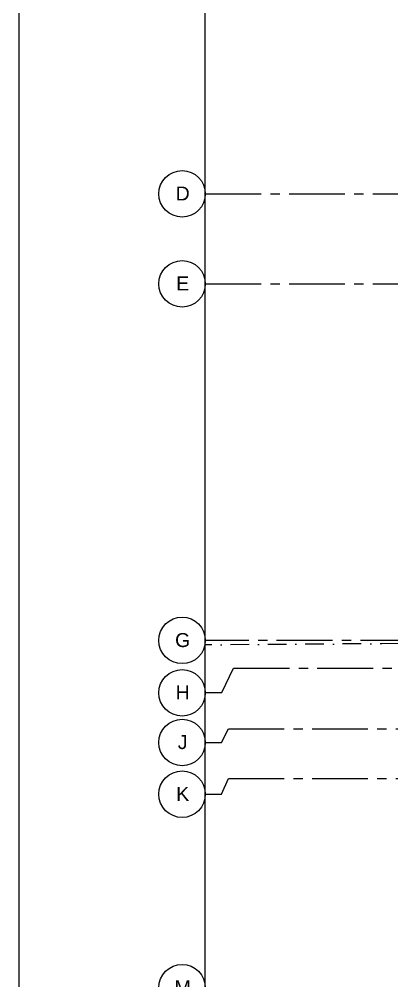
# Model space of a CAD drawing. Header units: inches. Extents: x -3700 to 348, y -844 to 2341.
# Drawn here: x -3700 to -3460, y 609 to 1230 of the extents above; entities that cross this region are included whole.
import ezdxf
from ezdxf.enums import TextEntityAlignment as Align

# ---------------------------------------------------------------- set-up
doc = ezdxf.new("R2010")
doc.units = ezdxf.units.IN
doc.header["$LTSCALE"] = 48
doc.header["$MEASUREMENT"] = 0
for name, pattern in [('CENTER2', [1.125, 0.75, -0.125, 0.125, -0.125]), ('DASHDOT2', [0.5, 0.25, -0.125, 0, -0.125]), ('HIDDEN', [0.375, 0.25, -0.125])]:
    doc.linetypes.add(name, pattern=pattern)
doc.layers.get('0').update_dxf_attribs({"color": 253})
doc.layers.add('A-ANNO-NPLT', color=253, linetype='Continuous', plot=False)
for name, color, linetype in [('A-Grid(3-32)', 253, 'CENTER2'), ('S-Grid-Iden', 253, 'Continuous'), ('Zoning Envelope', 253, 'DASHDOT2')]:
    doc.layers.add(name, color=color, linetype=linetype)
doc.styles.get("Standard").update_dxf_attribs({"font": 'arial.ttf'})

# ---------------------------------------------------------------- blocks, each defined once
blk = doc.blocks.new('Column Bubble')
blk.add_circle((-0.0042, -0.0024), 0.1562)
blk.add_attdef('XX', text='', height=0.0938).set_placement((0, 0), align=Align.MIDDLE_CENTER)
blk = doc.blocks.new('2ND FLOOR - STRUCTURAL GRID')
at = {"layer": 'A-Grid(3-32)'}
for p, q in [((8104.5, -8080.75), (11912.5, -8080.75)), ((8104.5, -8138.75), (11912.5, -8138.75)), ((11912.5, -8368.75), (8104.5, -8368.75)), ((8122.72, -8386.75), (11894.28, -8386.75)), ((8119.38, -8425.75), (11897.61, -8425.75)), ((8119.38, -8457.75), (11897.61, -8457.75))]:
    blk.add_line(p, q, dxfattribs=at)
for points in [[(8104.5, -8402.32), (8115.04, -8402.32), (8122.72, -8386.75)], [(8104.5, -8434.56), (8115.03, -8434.56), (8119.38, -8425.75)], [(8104.5, -8467.97), (8115.03, -8467.97), (8119.38, -8457.75)]]:
    blk.add_lwpolyline(points, dxfattribs=at)
at = {"layer": 'S-Grid-Iden', "xscale": 96, "yscale": 96, "zscale": 96}
for p, values in [((8089.9, -8080.52), {'XX': 'D'}), ((8089.9, -8138.52), {'XX': 'E'}), ((8089.9, -8368.52), {'XX': 'G'}), ((8089.9, -8402.33), {'XX': 'H'}), ((8089.9, -8434.33), {'XX': 'J'}), ((8089.9, -8467.73), {'XX': 'K'}), ((8089.9, -8592.52), {'XX': 'M'})]:
    blk.add_blockref('Column Bubble', p, dxfattribs=at).add_auto_attribs(values)

msp = doc.modelspace()

# ---------------------------------------------------------------- linework, layer by layer
at = {"layer": 'A-ANNO-NPLT'}
for points in [[(-3700, -844.26), (-3700, 2131.74), (348, 2131.74), (348, -844.26)], [(-3580, -484.26), (-3580, 1771.74), (228, 1771.74), (228, -484.26)]]:
    msp.add_lwpolyline(points, close=True, dxfattribs=at)
at = {"layer": 'Zoning Envelope'}
msp.add_lwpolyline([(228, 829), (-2840, 829, 0.000426), (-2973.35, 828.89, 0.001551), (-3580, 826.08, 0.001255)], format="xyb", dxfattribs=at)

# ---------------------------------------------------------------- block references
at = {"linetype": 'HIDDEN'}
msp.add_blockref('2ND FLOOR - STRUCTURAL GRID', (-11684.5, 9197.75), dxfattribs=at)

doc.saveas('drawing.dxf')
